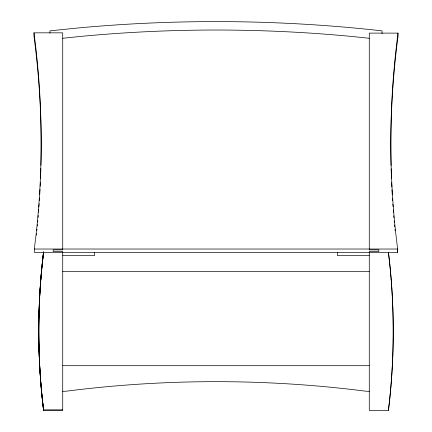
<?xml version="1.0" encoding="UTF-8"?>
<svg xmlns="http://www.w3.org/2000/svg" width="432" height="432" viewBox="0 0 432 432"><rect width="100%" height="100%" fill="white"/><g stroke="black" fill="none" stroke-linecap="round" stroke-linejoin="round"><path stroke-width="0.65" d="M388.438 410.4L389.902 397.278A464.681 328.579 -90 0 0 389.907 265.453L388.438 252.331A654.426 654.426 0 0 1 388.438 410.4L369.279 410.4L369.279 251.505L378.859 251.505L378.859 249.853L369.279 249.853L369.279 33.113L398.018 33.113L398.018 36.418A897.896 867.299 0 0 0 391.063 165.521M398.018 33.113A897.896 867.299 0 0 0 395.825 233.933L397.645 249.026L397.645 252.331L34.322 252.331L34.322 249.026L36.175 233.663A897.896 867.299 0 0 0 33.982 32.837L62.721 32.837L62.721 249.853L53.141 249.853L53.141 251.505L62.721 251.505L62.721 410.4L43.562 410.4L42.098 397.278A464.681 328.579 90 0 1 42.093 265.453A654.426 654.426 0 0 0 43.562 410.4M62.721 38.281L80.19 36.455A1389.085 1341.754 0 0 1 351.81 36.455L369.279 38.281M34.322 249.026L397.645 249.026M62.721 255.523L94.657 255.523L94.657 252.331M369.279 255.523L337.343 255.523L337.343 252.331M62.721 271.49L369.279 271.49M62.748 365.693L369.252 365.693M62.586 391.241L65.912 391.241A1180.456 1180.456 0 0 1 366.088 391.241L369.414 391.241M43.562 409.838A654.426 654.426 0 0 1 43.562 251.77L42.098 264.897A464.681 328.579 -90 0 0 42.093 396.716L43.562 409.838L62.721 409.838M397.251 249.053L397.645 252.331M382.05 33.739L382.05 30.856A1443.901 1394.701 0 0 0 77.528 28.026L49.95 30.856L49.95 33.102M33.982 32.837L33.982 36.142A897.896 867.299 0 0 1 40.937 165.251M40.856 168.512A897.896 867.299 0 0 1 40.527 178.313M40.365 182.228A897.896 867.299 0 0 1 40.187 186.149M40.025 189.41A897.896 867.299 0 0 1 39.733 194.632M39.533 197.894A897.896 867.299 0 0 1 39.371 200.502M39.15 203.764A897.896 867.299 0 0 1 38.918 207.025M38.718 209.633A897.896 867.299 0 0 1 38.518 212.236M38.248 215.498A897.896 867.299 0 0 1 38.086 217.447M37.8 220.703A897.896 867.299 0 0 1 37.681 222.01M37.438 224.613A897.896 867.299 0 0 1 37.314 225.914M36.995 229.165A897.896 867.299 0 0 1 36.86 230.467M36.526 233.717A897.896 867.299 0 0 1 36.385 235.019M395.14 230.742A897.896 867.299 0 0 1 395.005 229.441M394.751 226.838A897.896 867.299 0 0 1 394.562 224.883M394.319 222.28A897.896 867.299 0 0 1 394.2 220.979M393.914 217.723A897.896 867.299 0 0 1 393.752 215.768M393.482 212.512A897.896 867.299 0 0 1 393.282 209.903M393.039 206.647A897.896 867.299 0 0 1 392.85 204.039M392.629 200.777A897.896 867.299 0 0 1 392.467 198.169M392.267 194.908A897.896 867.299 0 0 1 391.975 189.686M391.846 187.072A897.896 867.299 0 0 1 391.635 182.504M391.473 178.583A897.896 867.299 0 0 1 391.144 168.788M43.562 252.331L42.174 264.8A654.426 654.426 0 0 1 43.562 252.331"/></g></svg>
